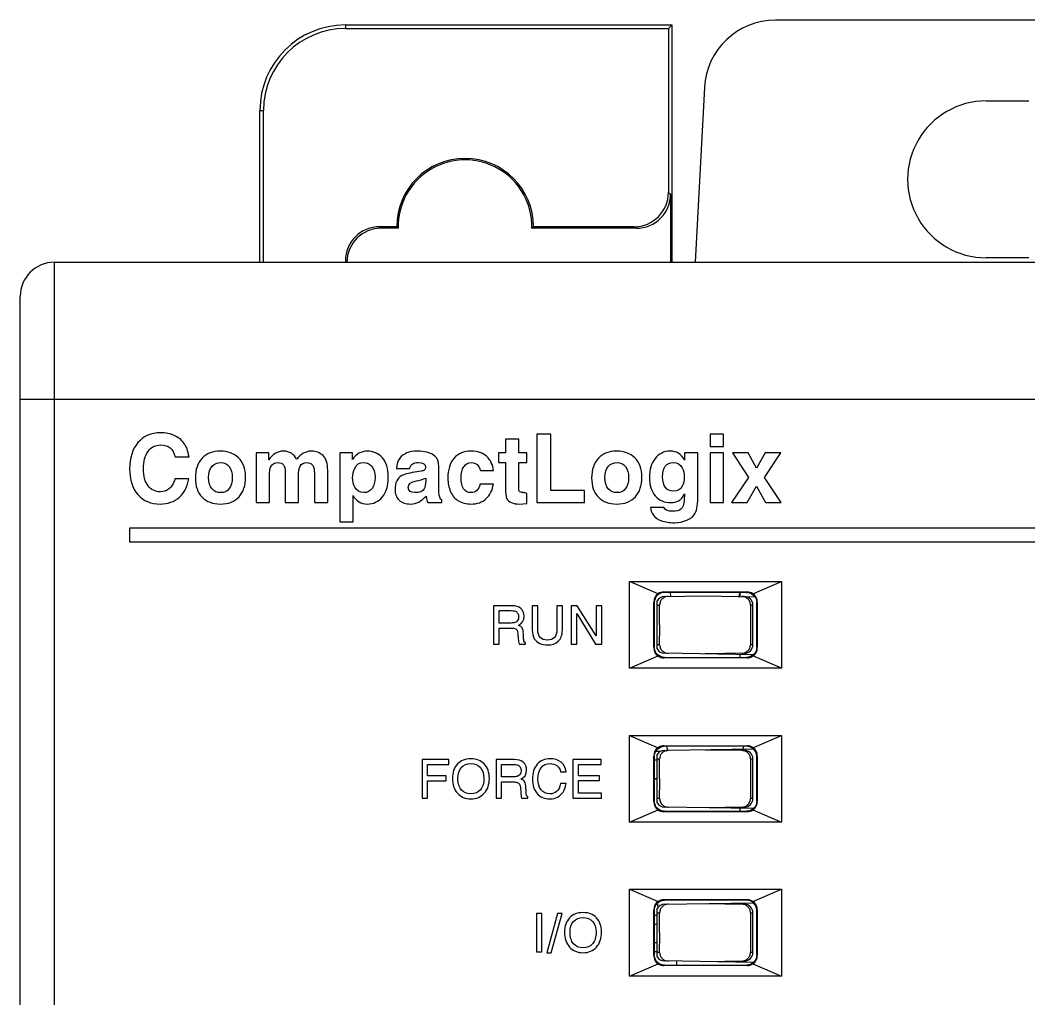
# Model space of a CAD drawing. Header units: inches. Extents: x -38 to 199, y -310 to 64.
# Drawn here: x 153.4 to 154.562, y 59.088 to 60.215 of the extents above; entities that cross this region are included whole.
import ezdxf

# ---------------------------------------------------------------- set-up
doc = ezdxf.new("R2010")
doc.units = ezdxf.units.IN
doc.header["$MEASUREMENT"] = 0
doc.layers.add('PLC', color=7, linetype='Continuous')

msp = doc.modelspace()

# ---------------------------------------------------------------- linework, layer by layer
at = {"layer": 'PLC', "linetype": 'Continuous'}
for p, q in [((154.80417, 60.21474), (154.2699, 60.21474)), ((153.77483, 60.2092), (153.77483, 60.20508)), ((153.77483, 60.2092), (154.15081, 60.2092)), ((153.77483, 60.20508), (154.14669, 60.20508)), ((154.14669, 60.20508), (154.15081, 60.2092)), ((154.14669, 60.20508), (154.14669, 60.01627)), ((154.15081, 60.2092), (154.15081, 59.93597)), ((154.18809, 60.13711), (154.17753, 59.93597)), ((154.51243, 60.12177), (154.56164, 60.12177)), ((153.6764, 59.93597), (153.6764, 60.11077)), ((153.6764, 60.11077), (153.68053, 60.11077)), ((153.68053, 59.93597), (153.68053, 60.11077)), ((154.14669, 60.01627), (154.14927, 60.01456)), ((154.14927, 60.01456), (154.14927, 59.93597)), ((153.81419, 59.97692), (153.81591, 59.9752)), ((153.83388, 59.97692), (153.81419, 59.97692)), ((153.83562, 59.9752), (153.81591, 59.9752)), ((154.1099, 59.9752), (153.98963, 59.9752)), ((154.10732, 59.97692), (153.99136, 59.97692)), ((154.10732, 59.97692), (154.1099, 59.9752)), ((153.43979, 58.84539), (153.43979, 59.93597)), ((153.43979, 59.93597), (155.41055, 59.93597)), ((153.77483, 59.93755), (153.77483, 59.93597)), ((153.77483, 59.93755), (153.77641, 59.93597)), ((154.56164, 59.94113), (154.51243, 59.94113)), ((153.40042, 55.32967), (153.40042, 59.8966)), ((153.40042, 59.77849), (155.30625, 59.77849)), ((153.99537, 59.73804), (153.99537, 59.6593)), ((154.01141, 59.73804), (153.99537, 59.73804)), ((154.01141, 59.67341), (154.01141, 59.73804)), ((154.19471, 59.73804), (154.19471, 59.72404)), ((154.20999, 59.73804), (154.19471, 59.73804)), ((154.20999, 59.72404), (154.20999, 59.73804)), ((153.95907, 59.73221), (153.95907, 59.71677)), ((153.97436, 59.73221), (153.95907, 59.73221)), ((153.97436, 59.71677), (153.97436, 59.73221)), ((154.19471, 59.72404), (154.20999, 59.72404)), ((153.57879, 59.71201), (153.59483, 59.71201)), ((153.67207, 59.71677), (153.67207, 59.6593)), ((153.68666, 59.71677), (153.67207, 59.71677)), ((153.68666, 59.70853), (153.68666, 59.71677)), ((153.76834, 59.71677), (153.76834, 59.63696)), ((153.78294, 59.71677), (153.76834, 59.71677)), ((153.78294, 59.70891), (153.78294, 59.71677)), ((153.95111, 59.71677), (153.95111, 59.70533)), ((153.95907, 59.71677), (153.95111, 59.71677)), ((153.98388, 59.71677), (153.97436, 59.71677)), ((153.98388, 59.70533), (153.98388, 59.71677)), ((154.16536, 59.71677), (154.16536, 59.70832)), ((154.18065, 59.71677), (154.16536, 59.71677)), ((154.18065, 59.66817), (154.18065, 59.71677)), ((154.19471, 59.71677), (154.19471, 59.6593)), ((154.20999, 59.71677), (154.19471, 59.71677)), ((154.20999, 59.6593), (154.20999, 59.71677)), ((154.22047, 59.71677), (154.23886, 59.68838)), ((154.23865, 59.71677), (154.22047, 59.71677)), ((154.24811, 59.69902), (154.23865, 59.71677)), ((154.25805, 59.71677), (154.24811, 59.69902)), ((154.2573, 59.68838), (154.27596, 59.71677)), ((154.27596, 59.71677), (154.25805, 59.71677)), ((153.83377, 59.69838), (153.84906, 59.69838)), ((153.95111, 59.70533), (153.95907, 59.70533)), ((153.95907, 59.70533), (153.95907, 59.67598)), ((153.97436, 59.67609), (153.97436, 59.70533)), ((153.97436, 59.70533), (153.98388, 59.70533)), ((153.68736, 59.6593), (153.68736, 59.68924)), ((153.70559, 59.69351), (153.70559, 59.6593)), ((153.72088, 59.6593), (153.72088, 59.68913)), ((153.73905, 59.69533), (153.73916, 59.6933)), ((153.73916, 59.6933), (153.73916, 59.6593)), ((153.75445, 59.6593), (153.75445, 59.69629)), ((153.86189, 59.69544), (153.85441, 59.69421)), ((153.86729, 59.68752), (153.86729, 59.68517)), ((153.88258, 59.67892), (153.88258, 59.69704)), ((153.93021, 59.69613), (153.9455, 59.69613)), ((154.23886, 59.68838), (154.21935, 59.6593)), ((154.27644, 59.6593), (154.2573, 59.68838)), ((153.59467, 59.68667), (153.57863, 59.68667)), ((153.88253, 59.67095), (153.88258, 59.67892)), ((153.94518, 59.68063), (153.92989, 59.68063)), ((154.23726, 59.6593), (154.24811, 59.67817)), ((154.24811, 59.67817), (154.25832, 59.6593)), ((153.78363, 59.63696), (153.78363, 59.66732)), ((153.98388, 59.65812), (153.98388, 59.66962)), ((154.05, 59.67341), (154.01141, 59.67341)), ((154.05, 59.6593), (154.05, 59.67341)), ((154.16536, 59.66924), (154.16483, 59.66213)), ((153.67207, 59.6593), (153.68736, 59.6593)), ((153.70559, 59.6593), (153.72088, 59.6593)), ((153.73916, 59.6593), (153.75445, 59.6593)), ((153.8698, 59.6593), (153.88579, 59.6593)), ((153.88579, 59.6593), (153.88579, 59.66203)), ((153.97516, 59.65764), (153.98388, 59.65812)), ((153.99537, 59.6593), (154.05, 59.6593)), ((154.14152, 59.65374), (154.12623, 59.65374)), ((154.19471, 59.6593), (154.20999, 59.6593)), ((154.21935, 59.6593), (154.23726, 59.6593)), ((154.25832, 59.6593), (154.27644, 59.6593)), ((153.5264, 59.62977), (153.5264, 59.61402)), ((155.17995, 59.62977), (153.5264, 59.62977)), ((153.76834, 59.63696), (153.78363, 59.63696)), ((153.5264, 59.61402), (155.17995, 59.61402)), ((154.10203, 59.46849), (154.10203, 59.56849)), ((154.13485, 59.55429), (154.10203, 59.56849)), ((154.10203, 59.56849), (154.27684, 59.56849)), ((154.24402, 59.55429), (154.27684, 59.56849)), ((154.27684, 59.56849), (154.27684, 59.46849)), ((154.1416, 59.55648), (154.14219, 59.55589)), ((154.1416, 59.55648), (154.23727, 59.55648)), ((154.14206, 59.55116), (154.18885, 59.55197)), ((154.23679, 59.55589), (154.14208, 59.55589)), ((154.1497, 59.55129), (154.14886, 59.55589)), ((154.18885, 59.55197), (154.24601, 59.55098)), ((154.228, 59.55129), (154.22884, 59.55589)), ((154.22941, 59.55127), (154.22941, 59.55589)), ((154.23727, 59.55648), (154.23668, 59.55589)), ((153.94551, 59.54062), (153.94551, 59.49633)), ((153.96671, 59.54062), (153.94551, 59.54062)), ((153.99004, 59.54062), (153.99004, 59.51238)), ((153.99632, 59.54062), (153.99004, 59.54062)), ((153.99632, 59.51295), (153.99632, 59.54062)), ((154.01833, 59.54062), (154.01833, 59.51295)), ((154.02462, 59.54062), (154.01833, 59.54062)), ((154.02462, 59.51238), (154.02462, 59.54062)), ((154.03481, 59.54062), (154.03481, 59.49633)), ((154.04176, 59.54062), (154.03481, 59.54062)), ((154.06362, 59.50574), (154.04176, 59.54062)), ((154.06362, 59.54062), (154.06362, 59.50574)), ((154.0699, 59.54062), (154.06362, 59.54062)), ((154.0699, 59.49633), (154.0699, 59.54062)), ((154.1298, 59.49231), (154.1298, 59.54467)), ((154.1298, 59.54467), (154.13038, 59.54408)), ((154.13038, 59.5442), (154.13038, 59.49278)), ((154.13373, 59.49074), (154.13373, 59.54628)), ((154.13373, 59.54134), (154.13661, 59.54139)), ((154.244, 59.54134), (154.24108, 59.54139)), ((154.244, 59.49568), (154.244, 59.54134)), ((154.24907, 59.54467), (154.24849, 59.54408)), ((154.24849, 59.49278), (154.24849, 59.5442)), ((154.24907, 59.54467), (154.24907, 59.49231)), ((153.95179, 59.52056), (153.95179, 59.53496)), ((153.95179, 59.53496), (153.96304, 59.53496)), ((154.0411, 59.49633), (154.0411, 59.5316)), ((154.0411, 59.5316), (154.06296, 59.49633)), ((153.96388, 59.52056), (153.95179, 59.52056)), ((153.95179, 59.49633), (153.95179, 59.51491)), ((153.95179, 59.51491), (153.96547, 59.51491)), ((153.97347, 59.50805), (153.97383, 59.50258)), ((153.97991, 59.50405), (153.97976, 59.50832)), ((153.94551, 59.49633), (153.95179, 59.49633)), ((153.97482, 59.49633), (153.9821, 59.49633)), ((153.9821, 59.49633), (153.9821, 59.49771)), ((154.03481, 59.49633), (154.0411, 59.49633)), ((154.06296, 59.49633), (154.0699, 59.49633)), ((154.1298, 59.49231), (154.13038, 59.4929)), ((154.13661, 59.49563), (154.13373, 59.49568)), ((154.244, 59.49568), (154.24108, 59.49563)), ((154.24907, 59.49231), (154.24849, 59.4929)), ((154.10203, 59.46849), (154.13485, 59.48269)), ((154.1416, 59.4805), (154.14219, 59.48109)), ((154.23727, 59.4805), (154.1416, 59.4805)), ((154.24434, 59.48408), (154.14206, 59.48586)), ((154.14208, 59.48109), (154.23679, 59.48109)), ((154.23432, 59.48584), (154.18885, 59.48505)), ((154.22941, 59.48109), (154.22941, 59.48434)), ((154.23727, 59.4805), (154.23668, 59.48109)), ((154.27684, 59.46849), (154.24402, 59.48269)), ((154.27684, 59.46849), (154.10203, 59.46849)), ((154.10203, 59.29132), (154.10203, 59.39133)), ((154.10203, 59.39133), (154.13485, 59.37712)), ((154.10203, 59.39133), (154.27684, 59.39133)), ((154.24402, 59.37712), (154.27684, 59.39133)), ((154.27684, 59.39133), (154.27684, 59.29132)), ((154.1416, 59.37931), (154.14219, 59.37873)), ((154.1416, 59.37931), (154.23727, 59.37931)), ((154.14206, 59.37399), (154.14571, 59.37406)), ((154.23679, 59.37873), (154.14208, 59.37873)), ((154.14445, 59.37873), (154.14571, 59.37406)), ((154.14631, 59.37407), (154.24428, 59.37578)), ((154.18885, 59.37481), (154.23138, 59.37407)), ((154.23199, 59.37406), (154.23432, 59.37402)), ((154.23325, 59.37873), (154.2324, 59.37557)), ((154.23727, 59.37931), (154.23668, 59.37873)), ((153.86312, 59.36345), (153.86312, 59.31916)), ((153.89403, 59.36345), (153.86312, 59.36345)), ((153.89403, 59.3578), (153.89403, 59.36345)), ((153.94837, 59.36345), (153.94837, 59.31916)), ((153.96957, 59.36345), (153.94837, 59.36345)), ((154.03686, 59.36345), (154.03686, 59.31916)), ((154.06924, 59.36345), (154.03686, 59.36345)), ((154.06924, 59.3578), (154.06924, 59.36345)), ((154.1298, 59.31515), (154.1298, 59.3675)), ((154.1298, 59.3675), (154.13038, 59.36692)), ((154.13038, 59.36703), (154.13038, 59.31562)), ((154.13038, 59.36294), (154.13373, 59.36294)), ((154.13758, 59.37278), (154.13217, 59.37278)), ((154.13373, 59.31358), (154.13373, 59.36911)), ((154.13373, 59.36417), (154.13661, 59.36423)), ((154.24108, 59.36423), (154.244, 59.36417)), ((154.244, 59.31852), (154.244, 59.36417)), ((154.24907, 59.3675), (154.24849, 59.36692)), ((154.24849, 59.31562), (154.24849, 59.36703)), ((154.24907, 59.3675), (154.24907, 59.31515)), ((153.86941, 59.34469), (153.86941, 59.3578)), ((153.86941, 59.3578), (153.89403, 59.3578)), ((153.95465, 59.3434), (153.95465, 59.3578)), ((153.95465, 59.3578), (153.9659, 59.3578)), ((154.04314, 59.34484), (154.04314, 59.3578)), ((154.04314, 59.3578), (154.06924, 59.3578)), ((153.89103, 59.34469), (153.86941, 59.34469)), ((153.86941, 59.31916), (153.86941, 59.33904)), ((153.86941, 59.33904), (153.89103, 59.33904)), ((153.89103, 59.33904), (153.89103, 59.34469)), ((153.96674, 59.3434), (153.95465, 59.3434)), ((154.02258, 59.3495), (154.02886, 59.3495)), ((154.06729, 59.34484), (154.04314, 59.34484)), ((154.04314, 59.32481), (154.04314, 59.33919)), ((154.04314, 59.33919), (154.06729, 59.33919)), ((154.06729, 59.33919), (154.06729, 59.34484)), ((154.13373, 59.34129), (154.13038, 59.34129)), ((154.13373, 59.34088), (154.13038, 59.34085)), ((153.95465, 59.31916), (153.95465, 59.33774)), ((153.95465, 59.33774), (153.96833, 59.33774)), ((153.97633, 59.33089), (153.97669, 59.32542)), ((153.98277, 59.32689), (153.98262, 59.33116)), ((154.02886, 59.33573), (154.02258, 59.33573)), ((153.86312, 59.31916), (153.86941, 59.31916)), ((153.94837, 59.31916), (153.95465, 59.31916)), ((153.97768, 59.31916), (153.98496, 59.31916)), ((153.98496, 59.31916), (153.98496, 59.32054)), ((154.03686, 59.31916), (154.06957, 59.31916)), ((154.06957, 59.32481), (154.04314, 59.32481)), ((154.06957, 59.31916), (154.06957, 59.32481)), ((154.1298, 59.31515), (154.13038, 59.31573)), ((154.13661, 59.31846), (154.13373, 59.31851)), ((154.244, 59.31852), (154.24108, 59.31846)), ((154.24907, 59.31515), (154.24849, 59.31573)), ((154.10203, 59.29132), (154.13485, 59.30553)), ((154.1416, 59.30334), (154.14219, 59.30392)), ((154.24434, 59.30691), (154.14206, 59.3087)), ((154.14208, 59.30392), (154.23679, 59.30392)), ((154.23432, 59.30867), (154.18885, 59.30788)), ((154.22941, 59.30392), (154.22941, 59.30717)), ((154.23727, 59.30334), (154.23668, 59.30392)), ((154.24402, 59.30553), (154.27684, 59.29132)), ((154.23727, 59.30334), (154.1416, 59.30334)), ((154.27684, 59.29132), (154.10203, 59.29132)), ((154.10203, 59.11416), (154.10203, 59.21416)), ((154.10203, 59.21416), (154.13485, 59.19996)), ((154.10203, 59.21416), (154.27684, 59.21416)), ((154.24402, 59.19996), (154.27684, 59.21416)), ((154.27684, 59.21416), (154.27684, 59.11416)), ((154.1416, 59.20215), (154.14219, 59.20156)), ((154.1416, 59.20215), (154.23727, 59.20215)), ((154.23679, 59.20156), (154.14208, 59.20156)), ((154.23727, 59.20215), (154.23668, 59.20156)), ((154.1298, 59.13798), (154.1298, 59.19034)), ((154.1298, 59.19034), (154.13038, 59.18975)), ((154.13038, 59.18987), (154.13038, 59.13845)), ((154.13373, 59.13641), (154.13373, 59.19194)), ((154.14206, 59.19683), (154.24428, 59.19861)), ((154.18885, 59.19764), (154.23432, 59.19685)), ((154.24907, 59.19034), (154.24849, 59.18975)), ((154.24849, 59.13845), (154.24849, 59.18987)), ((154.24907, 59.19034), (154.24907, 59.13798)), ((153.99487, 59.18629), (153.99487, 59.142)), ((154.00115, 59.18629), (153.99487, 59.18629)), ((154.00115, 59.142), (154.00115, 59.18629)), ((154.01916, 59.18629), (154.00656, 59.14106)), ((154.01192, 59.14106), (154.02454, 59.18629)), ((154.02454, 59.18629), (154.01916, 59.18629)), ((154.13373, 59.18381), (154.13038, 59.18381)), ((154.13373, 59.18701), (154.13661, 59.18706)), ((154.24108, 59.18706), (154.244, 59.18701)), ((154.244, 59.14135), (154.244, 59.18701)), ((154.13038, 59.17396), (154.13373, 59.17396)), ((153.99487, 59.142), (154.00115, 59.142)), ((154.00656, 59.14106), (154.01192, 59.14106)), ((154.13373, 59.15231), (154.13038, 59.15231)), ((154.13038, 59.14247), (154.13373, 59.14247)), ((154.13661, 59.1413), (154.13373, 59.14135)), ((154.244, 59.14135), (154.24108, 59.1413)), ((154.1298, 59.13798), (154.13038, 59.13857)), ((154.24434, 59.12975), (154.14206, 59.13153)), ((154.15599, 59.13129), (154.15599, 59.12676)), ((154.23432, 59.13151), (154.18885, 59.13071)), ((154.24907, 59.13798), (154.24849, 59.13857)), ((154.10203, 59.11416), (154.13485, 59.12836)), ((154.1416, 59.12617), (154.14219, 59.12676)), ((154.23727, 59.12617), (154.1416, 59.12617)), ((154.14208, 59.12676), (154.23679, 59.12676)), ((154.23727, 59.12617), (154.23668, 59.12676)), ((154.24402, 59.12836), (154.27684, 59.11416)), ((154.27684, 59.11416), (154.10203, 59.11416))]:
    msp.add_line(p, q, dxfattribs=at)
for centre, radius, start, end in [((153.77483, 60.11077), 0.09843, 90, 180), ((153.77483, 60.11077), 0.0943, 90, 180), ((153.91262, 59.97692), 0.07874, 0, 180), ((153.91262, 59.97692), 0.07702, 358.72188, 181.27812), ((153.98878, 60.13181), 0.21905, 224.99824, 225.63729), ((153.83646, 60.13181), 0.21905, 314.36271, 315.00176), ((153.43979, 59.8966), 0.03937, 90, 180), ((145.89645, 59.51853), 8.24019, 359.999836, 0.158929), ((162.48124, 59.51853), 8.24019, 179.841071, 180.000164), ((145.89646, 59.51849), 8.24019, 359.841071, 0.000164), ((162.48124, 59.51849), 8.24019, 179.999836, 180.158929), ((145.89645, 59.34137), 8.24019, 359.999836, 0.158929), ((162.48124, 59.34137), 8.24019, 179.841071, 180.000164), ((145.89646, 59.34132), 8.24019, 359.841071, 0.000164), ((162.48124, 59.34132), 8.24019, 179.999836, 180.158929), ((154.1872, 59.20987), 0.05469, 192.42713, 197.21792), ((145.89645, 59.1642), 8.24019, 359.999836, 0.158929), ((162.48124, 59.1642), 8.24019, 179.841071, 180.000164), ((145.89646, 59.16416), 8.24019, 359.841071, 0.000164), ((162.48124, 59.16416), 8.24019, 179.999836, 180.158929)]:
    msp.add_arc(centre, radius, start, end, dxfattribs=at)
for centre, major_axis, ratio, start_param, end_param in [((154.2699, 60.13281), (0, 0.08192), 1, 0, 1.5183604), ((154.51243, 60.03145), (0, 0.09032), 1, 0, 3.1415927), ((154.10731, 60.01629), (-0.03278, 0.02185), 0.9995052, 2.1589688, 3.7293083), ((154.10988, 60.01457), (0.03278, -0.02185), 0.9995052, -0.9826239, 0.5877156), ((153.8142, 59.93754), (0.02785, -0.02785), 0.9996955, 2.3563468, 3.9268385), ((153.81592, 59.93582), (0.02785, -0.02785), 0.9996955, 2.3563468, 3.9268385), ((154.1417, 59.54457), (0.01096, -0.00469), 0.9893025, 2.5846446, 3.5423275), ((154.14223, 59.54132), (0.0069, 0.00702), 0.9999894, 0.7941195, 1.8194671), ((154.14181, 59.54446), (-0.00471, 0.0111), 0.9756194, -0.3926229, 0.2201859), ((154.23415, 59.54134), (0.00985, -0.00013), 0.9987814, 0.013077, 1.5664307), ((154.23706, 59.54446), (0.00471, 0.0111), 0.9756194, -0.2201859, 0.3926229), ((154.23717, 59.54457), (0.01096, 0.00469), 0.9893025, -0.4007348, 0.556948), ((154.1417, 59.49241), (0.01096, 0.00469), 0.9893025, 2.7408578, 3.6985407), ((154.14223, 59.4957), (0.0069, -0.00702), 0.9999894, -1.8194671, -0.7941195), ((154.23415, 59.49568), (0.00985, 0.00013), 0.9987814, -1.5664307, -0.013077), ((154.23717, 59.49241), (0.01096, -0.00469), 0.9893025, -0.556948, 0.4007348), ((154.14181, 59.49252), (0.00471, 0.0111), 0.9756194, -3.3617786, -2.7489697), ((154.23706, 59.49252), (-0.00471, 0.0111), 0.9756194, -3.5342156, -2.9214067), ((154.1417, 59.36741), (0.01096, -0.00469), 0.9893025, 2.5846446, 3.5423275), ((154.14223, 59.36415), (0.0069, 0.00702), 0.9999894, 0.7941195, 1.8194672), ((154.14181, 59.36729), (-0.00471, 0.0111), 0.9756194, -0.3926229, 0.2201859), ((154.23415, 59.36417), (0.00985, -0.00013), 0.9987814, 0.013077, 1.5664307), ((154.23706, 59.36729), (0.00471, 0.0111), 0.9756194, -0.2201859, 0.3926229), ((154.23717, 59.36741), (0.01096, 0.00469), 0.9893025, -0.4007348, 0.556948), ((154.1417, 59.31524), (0.01096, 0.00469), 0.9893025, 2.7408578, 3.6985407), ((154.23415, 59.31851), (0.00985, 0.00013), 0.9987814, -1.5664307, -0.013077), ((154.23717, 59.31524), (0.01096, -0.00469), 0.9893025, -0.556948, 0.4007348), ((154.14223, 59.31854), (0.0069, -0.00702), 0.9999894, -1.8194672, -0.7941195), ((154.14181, 59.31536), (0.00471, 0.0111), 0.9756194, -3.3617786, -2.7489697), ((154.23706, 59.31536), (-0.00471, 0.0111), 0.9756194, -3.5342156, -2.9214067), ((154.1417, 59.19024), (0.01096, -0.00469), 0.9893025, 2.5846446, 3.5423275), ((154.14181, 59.19013), (-0.00471, 0.0111), 0.9756194, -0.3926229, 0.2201859), ((154.23706, 59.19013), (0.00471, 0.0111), 0.9756194, -0.2201859, 0.3926229), ((154.23717, 59.19024), (0.01096, 0.00469), 0.9893025, -0.4007348, 0.556948), ((154.14223, 59.18699), (0.0069, 0.00702), 0.9999894, 0.7941195, 1.8194672), ((154.23415, 59.18701), (0.00985, -0.00013), 0.9987814, 0.013077, 1.5664307), ((154.23415, 59.14135), (0.00985, 0.00013), 0.9987814, -1.5664307, -0.013077), ((154.1417, 59.13808), (0.01096, 0.00469), 0.9893025, 2.7408578, 3.6985407), ((154.14223, 59.14137), (0.0069, -0.00702), 0.9999894, -1.8194671, -0.7941195), ((154.23717, 59.13808), (0.01096, -0.00469), 0.9893025, -0.556948, 0.4007348), ((154.14181, 59.13819), (0.00471, 0.0111), 0.9756194, -3.3617786, -2.7489697), ((154.23706, 59.13819), (-0.00471, 0.0111), 0.9756194, -3.5342156, -2.9214067)]:
    msp.add_ellipse(centre, major_axis=major_axis, ratio=ratio, start_param=start_param, end_param=end_param, dxfattribs=at)
for points in [[(153.562, 59.73975), (153.5511, 59.73975), (153.54244, 59.7359), (153.53603, 59.72831)], [(153.57767, 59.73665), (153.57312, 59.73868), (153.56789, 59.73975), (153.562, 59.73975)], [(153.58883, 59.72787), (153.58595, 59.73168), (153.58221, 59.73462), (153.57767, 59.73665)], [(153.53603, 59.72831), (153.52961, 59.72072), (153.5264, 59.71067), (153.5264, 59.69816)], [(153.54763, 59.71826), (153.5511, 59.72318), (153.55602, 59.72564), (153.56233, 59.72564)], [(153.56233, 59.72564), (153.57115, 59.72564), (153.57665, 59.7211), (153.57879, 59.71201)], [(153.59483, 59.71201), (153.59376, 59.71874), (153.59173, 59.72404), (153.58883, 59.72787)], [(153.54244, 59.69811), (153.54244, 59.70661), (153.54415, 59.71334), (153.54763, 59.71826)], [(153.60989, 59.71031), (153.60466, 59.70484), (153.6021, 59.69731), (153.6021, 59.68769)], [(153.63096, 59.71848), (153.62209, 59.71848), (153.61509, 59.71575), (153.60989, 59.71031)], [(153.65176, 59.71078), (153.6463, 59.71591), (153.63941, 59.71848), (153.63096, 59.71848)], [(153.65994, 59.68849), (153.65994, 59.69822), (153.65721, 59.70565), (153.65176, 59.71078)], [(153.70356, 59.71848), (153.6965, 59.71848), (153.69089, 59.71516), (153.68666, 59.70853)], [(153.71884, 59.70912), (153.71564, 59.71532), (153.71056, 59.71848), (153.70356, 59.71848)], [(153.73568, 59.71848), (153.72884, 59.71848), (153.72323, 59.71532), (153.71884, 59.70912)], [(153.74915, 59.71334), (153.74563, 59.71677), (153.74113, 59.71848), (153.73568, 59.71848)], [(153.75445, 59.69629), (153.75445, 59.70426), (153.75268, 59.70992), (153.74915, 59.71334)], [(153.80015, 59.71848), (153.79283, 59.71848), (153.78711, 59.71527), (153.78294, 59.70891)], [(153.81731, 59.71105), (153.81271, 59.71596), (153.80699, 59.71848), (153.80015, 59.71848)], [(153.8242, 59.68838), (153.8242, 59.69854), (153.82191, 59.70613), (153.81731, 59.71105)], [(153.83741, 59.7103), (153.83532, 59.70762), (153.83409, 59.70362), (153.83377, 59.69838)], [(153.84542, 59.7164), (153.84217, 59.715), (153.83949, 59.71297), (153.83741, 59.7103)], [(153.85788, 59.71848), (153.8528, 59.71848), (153.84863, 59.71778), (153.84542, 59.7164)], [(153.87636, 59.71401), (153.87226, 59.71698), (153.86611, 59.71848), (153.85788, 59.71848)], [(153.88087, 59.70891), (153.87975, 59.71094), (153.87825, 59.71265), (153.87636, 59.71401)], [(153.89991, 59.71039), (153.89514, 59.705), (153.89279, 59.6972), (153.89279, 59.68699)], [(153.91957, 59.71848), (153.91123, 59.71848), (153.90466, 59.71575), (153.89991, 59.71039)], [(153.93753, 59.71233), (153.93315, 59.71639), (153.92716, 59.71848), (153.91957, 59.71848)], [(153.9455, 59.69613), (153.94453, 59.70287), (153.94191, 59.70827), (153.93753, 59.71233)], [(154.06613, 59.71031), (154.06091, 59.70484), (154.05834, 59.69731), (154.05834, 59.68769)], [(154.08721, 59.71848), (154.07833, 59.71848), (154.07133, 59.71575), (154.06613, 59.71031)], [(154.108, 59.71078), (154.10255, 59.71591), (154.09565, 59.71848), (154.08721, 59.71848)], [(154.11618, 59.68849), (154.11618, 59.69822), (154.11345, 59.70565), (154.108, 59.71078)], [(154.13131, 59.71008), (154.12692, 59.70452), (154.12479, 59.69725), (154.12479, 59.68833)], [(154.14879, 59.71848), (154.14152, 59.71848), (154.13569, 59.71564), (154.13131, 59.71008)], [(154.15797, 59.71632), (154.1552, 59.71773), (154.15216, 59.71848), (154.14879, 59.71848)], [(154.16536, 59.70832), (154.16322, 59.71222), (154.16076, 59.71489), (154.15797, 59.71632)], [(153.61739, 59.68811), (153.61739, 59.69389), (153.61872, 59.69822), (153.62145, 59.7011)], [(153.62145, 59.7011), (153.62412, 59.70394), (153.62743, 59.70538), (153.63134, 59.70538)], [(153.63134, 59.70538), (153.63545, 59.70538), (153.63871, 59.70383), (153.64107, 59.70073)], [(153.64107, 59.70073), (153.64342, 59.69763), (153.64465, 59.69341), (153.64465, 59.68806)], [(153.68736, 59.68924), (153.68736, 59.6949), (153.68789, 59.69875), (153.68906, 59.70084)], [(153.68906, 59.70084), (153.69073, 59.70383), (153.69345, 59.70538), (153.69719, 59.70538)], [(153.69719, 59.70538), (153.69997, 59.70538), (153.70206, 59.70452), (153.70345, 59.70287)], [(153.70345, 59.70287), (153.70484, 59.70121), (153.70559, 59.69811), (153.70559, 59.69351)], [(153.72088, 59.68913), (153.72088, 59.69501), (153.72146, 59.69902), (153.72269, 59.70116)], [(153.72269, 59.70116), (153.7243, 59.70394), (153.72692, 59.70538), (153.7306, 59.70538)], [(153.7306, 59.70538), (153.73285, 59.70538), (153.73477, 59.70468), (153.73635, 59.70332)], [(153.73635, 59.70332), (153.73793, 59.70196), (153.73884, 59.69929), (153.73905, 59.69533)], [(153.7831, 59.6879), (153.7831, 59.69185), (153.7839, 59.69554), (153.78554, 59.69897)], [(153.78554, 59.69897), (153.78759, 59.70324), (153.79096, 59.70538), (153.79577, 59.70538)], [(153.79577, 59.70538), (153.79983, 59.70538), (153.80304, 59.70394), (153.80539, 59.70105)], [(153.80539, 59.70105), (153.80774, 59.69816), (153.80892, 59.69389), (153.80892, 59.68827)], [(153.84906, 59.69838), (153.84954, 59.70116), (153.85067, 59.70297), (153.85238, 59.70394)], [(153.85238, 59.70394), (153.85409, 59.7049), (153.85617, 59.70538), (153.85868, 59.70538)], [(153.85868, 59.70538), (153.8643, 59.70538), (153.86713, 59.70351), (153.86713, 59.69987)], [(153.86713, 59.69987), (153.86713, 59.69843), (153.8667, 59.69741), (153.86585, 59.69676)], [(153.88258, 59.69704), (153.88258, 59.70292), (153.88199, 59.70688), (153.88087, 59.70891)], [(153.90808, 59.68779), (153.90808, 59.69319), (153.90909, 59.69747), (153.91123, 59.70062)], [(153.91123, 59.70062), (153.91337, 59.70378), (153.91631, 59.70538), (153.92005, 59.70538)], [(153.92005, 59.70538), (153.92534, 59.70538), (153.92871, 59.70228), (153.93021, 59.69613)], [(154.07363, 59.68811), (154.07363, 59.69389), (154.07497, 59.69822), (154.07769, 59.7011)], [(154.07769, 59.7011), (154.08036, 59.70394), (154.08368, 59.70538), (154.08758, 59.70538)], [(154.08758, 59.70538), (154.0917, 59.70538), (154.09496, 59.70383), (154.09731, 59.70073)], [(154.09731, 59.70073), (154.09966, 59.69763), (154.10089, 59.69341), (154.10089, 59.68806)], [(154.14007, 59.68881), (154.14007, 59.69982), (154.14419, 59.70538), (154.15242, 59.70538)], [(154.15242, 59.70538), (154.15713, 59.70538), (154.16044, 59.7034), (154.16244, 59.69943)], [(154.16244, 59.69943), (154.16408, 59.69618), (154.16493, 59.69266), (154.16493, 59.68891)], [(153.5264, 59.69816), (153.5264, 59.68571), (153.52956, 59.67582), (153.53596, 59.66853)], [(153.54767, 59.67859), (153.54415, 59.68314), (153.54244, 59.68966), (153.54244, 59.69811)], [(153.6021, 59.68769), (153.6021, 59.67812), (153.60466, 59.67074), (153.60983, 59.66549)], [(153.62129, 59.67502), (153.61867, 59.6779), (153.61739, 59.68223), (153.61739, 59.68811)], [(153.64465, 59.68806), (153.64465, 59.68266), (153.64347, 59.67844), (153.64112, 59.67534)], [(153.6524, 59.66593), (153.65742, 59.67149), (153.65994, 59.67897), (153.65994, 59.68849)], [(153.78566, 59.67694), (153.78395, 59.68025), (153.7831, 59.68389), (153.7831, 59.6879)], [(153.80892, 59.68827), (153.80892, 59.68303), (153.80779, 59.67881), (153.80567, 59.6756)], [(153.81735, 59.66567), (153.82191, 59.67101), (153.8242, 59.67854), (153.8242, 59.68838)], [(153.83991, 59.69037), (153.8373, 59.68897), (153.83532, 59.68688), (153.83397, 59.68417)], [(153.85441, 59.69421), (153.84735, 59.69303), (153.84249, 59.69175), (153.83991, 59.69037)], [(153.8566, 59.6843), (153.8605, 59.68496), (153.86408, 59.68603), (153.86729, 59.68752)], [(153.86585, 59.69676), (153.8651, 59.69618), (153.86376, 59.69574), (153.86189, 59.69544)], [(153.89279, 59.68699), (153.89279, 59.68164), (153.8938, 59.67657), (153.89587, 59.67185)], [(153.91957, 59.67074), (153.91187, 59.67074), (153.90808, 59.67641), (153.90808, 59.68779)], [(154.05834, 59.68769), (154.05834, 59.67812), (154.06091, 59.67074), (154.06608, 59.66549)], [(154.07753, 59.67502), (154.07491, 59.6779), (154.07363, 59.68223), (154.07363, 59.68811)], [(154.10089, 59.68806), (154.10089, 59.68266), (154.09972, 59.67844), (154.09736, 59.67534)], [(154.10864, 59.66593), (154.11367, 59.67149), (154.11618, 59.67897), (154.11618, 59.68849)], [(154.12479, 59.68833), (154.12479, 59.67919), (154.12703, 59.67208), (154.13163, 59.66694)], [(154.15274, 59.6724), (154.1443, 59.6724), (154.14007, 59.67785), (154.14007, 59.68881)], [(154.16493, 59.68891), (154.16493, 59.68485), (154.16418, 59.68127), (154.1627, 59.67816)], [(153.56179, 59.67176), (153.55591, 59.67176), (153.55121, 59.674), (153.54767, 59.67859)], [(153.57863, 59.68667), (153.57681, 59.681), (153.57446, 59.6771), (153.57168, 59.67496)], [(153.5837, 59.66551), (153.58953, 59.67074), (153.59317, 59.6778), (153.59467, 59.68667)], [(153.64112, 59.67534), (153.63877, 59.67224), (153.63545, 59.67074), (153.63118, 59.67074)], [(153.79598, 59.67074), (153.79122, 59.67074), (153.7878, 59.67277), (153.78566, 59.67694)], [(153.80567, 59.6756), (153.80352, 59.67234), (153.80026, 59.67074), (153.79598, 59.67074)], [(153.83397, 59.68417), (153.8326, 59.68143), (153.83196, 59.67828), (153.83196, 59.6747)], [(153.84724, 59.67673), (153.84724, 59.68068), (153.85034, 59.68325), (153.8566, 59.6843)], [(153.85516, 59.67074), (153.84986, 59.67074), (153.84724, 59.67272), (153.84724, 59.67673)], [(153.86729, 59.68517), (153.86729, 59.6802), (153.8667, 59.67683), (153.86558, 59.67507)], [(153.92989, 59.68063), (153.92818, 59.674), (153.92475, 59.67074), (153.91957, 59.67074)], [(153.93696, 59.66383), (153.94143, 59.66796), (153.94421, 59.67357), (153.94518, 59.68063)], [(153.95907, 59.67598), (153.95907, 59.6701), (153.9595, 59.66614), (153.96044, 59.66399)], [(153.97516, 59.67213), (153.97463, 59.67277), (153.97436, 59.67405), (153.97436, 59.67609)], [(154.09736, 59.67534), (154.09501, 59.67224), (154.0917, 59.67074), (154.08742, 59.67074)], [(154.1627, 59.67816), (154.16087, 59.67432), (154.15755, 59.6724), (154.15274, 59.6724)], [(153.53596, 59.66853), (153.54233, 59.66128), (153.55089, 59.65764), (153.56158, 59.65764)], [(153.56158, 59.65764), (153.57045, 59.65764), (153.57783, 59.66026), (153.5837, 59.66551)], [(153.57168, 59.67496), (153.5689, 59.67282), (153.56559, 59.67176), (153.56179, 59.67176)], [(153.60983, 59.66549), (153.61498, 59.66026), (153.62204, 59.65764), (153.63091, 59.65764)], [(153.63118, 59.67074), (153.62722, 59.67074), (153.62391, 59.67213), (153.62129, 59.67502)], [(153.63091, 59.65764), (153.64021, 59.65764), (153.64737, 59.66037), (153.6524, 59.66593)], [(153.78363, 59.66732), (153.78737, 59.66085), (153.79288, 59.65764), (153.8001, 59.65764)], [(153.8001, 59.65764), (153.80705, 59.65764), (153.81277, 59.66032), (153.81735, 59.66567)], [(153.83196, 59.6747), (153.83196, 59.66919), (153.83356, 59.66497), (153.83682, 59.66203)], [(153.84997, 59.65764), (153.85649, 59.65764), (153.86237, 59.66064), (153.86766, 59.66673)], [(153.86558, 59.67507), (153.86376, 59.67218), (153.86029, 59.67074), (153.85516, 59.67074)], [(153.86766, 59.66673), (153.86809, 59.66315), (153.86884, 59.66069), (153.8698, 59.6593)], [(153.88579, 59.66203), (153.88386, 59.66352), (153.88249, 59.66646), (153.88253, 59.67095)], [(153.89587, 59.67185), (153.89792, 59.66716), (153.90102, 59.66358), (153.90508, 59.66122)], [(153.91925, 59.65764), (153.92652, 59.65764), (153.93245, 59.65967), (153.93696, 59.66383)], [(153.96044, 59.66399), (153.96137, 59.66187), (153.96319, 59.66026), (153.96591, 59.65922)], [(153.97981, 59.67073), (153.97725, 59.67101), (153.9757, 59.67149), (153.97516, 59.67213)], [(153.98388, 59.66962), (153.98206, 59.67026), (153.98072, 59.67063), (153.97981, 59.67073)], [(154.06608, 59.66549), (154.07122, 59.66026), (154.07828, 59.65764), (154.08715, 59.65764)], [(154.08742, 59.67074), (154.08346, 59.67074), (154.08015, 59.67213), (154.07753, 59.67502)], [(154.08715, 59.65764), (154.09645, 59.65764), (154.10362, 59.66037), (154.10864, 59.66593)], [(154.13163, 59.66694), (154.13623, 59.66181), (154.14211, 59.6593), (154.14927, 59.6593)], [(154.15841, 59.66139), (154.16098, 59.66277), (154.16327, 59.66539), (154.16536, 59.66924)], [(154.17755, 59.64727), (154.17958, 59.65101), (154.18065, 59.65802), (154.18065, 59.66817)], [(153.83682, 59.66203), (153.84003, 59.65914), (153.84441, 59.65764), (153.84997, 59.65764)], [(153.90508, 59.66122), (153.90915, 59.65887), (153.9139, 59.65764), (153.91925, 59.65764)], [(153.96591, 59.65922), (153.96864, 59.65818), (153.97174, 59.65764), (153.97516, 59.65764)], [(154.12623, 59.65374), (154.12618, 59.65069), (154.12724, 59.64786), (154.12938, 59.64492)], [(154.15151, 59.64925), (154.14633, 59.64925), (154.14301, 59.65075), (154.14152, 59.65374)], [(154.14927, 59.6593), (154.1528, 59.6593), (154.15584, 59.66), (154.15841, 59.66139)], [(154.16483, 59.66213), (154.16445, 59.65679), (154.16322, 59.65326), (154.16118, 59.65167)], [(154.12938, 59.64492), (154.13152, 59.64198), (154.13468, 59.63979), (154.13884, 59.63835)], [(154.16118, 59.65167), (154.1591, 59.65005), (154.1559, 59.64925), (154.15151, 59.64925)], [(154.16792, 59.63893), (154.17231, 59.64075), (154.17552, 59.64353), (154.17755, 59.64727)], [(154.13884, 59.63835), (154.14301, 59.6369), (154.14804, 59.63615), (154.15392, 59.63615)], [(154.15392, 59.63615), (154.15889, 59.63615), (154.16354, 59.63712), (154.16792, 59.63893)], [(154.14208, 59.55589), (154.1391, 59.55589), (154.13293, 59.55334), (154.13038, 59.54717), (154.13038, 59.5442)], [(154.23668, 59.55589), (154.23969, 59.55589), (154.24598, 59.55338), (154.24849, 59.5471), (154.24849, 59.54408)], [(153.97693, 59.5374), (153.97455, 59.53954), (153.97116, 59.54062), (153.96671, 59.54062)], [(153.98051, 59.5285), (153.98051, 59.53229), (153.9793, 59.53527), (153.97693, 59.5374)], [(153.96304, 59.53496), (153.96683, 59.53496), (153.96932, 59.53469), (153.97052, 59.5342)], [(153.97422, 59.52766), (153.97422, 59.52417), (153.97278, 59.52203), (153.96989, 59.52119)], [(153.97052, 59.5342), (153.97173, 59.5337), (153.97263, 59.53286), (153.97326, 59.53172)], [(153.97326, 59.53172), (153.97389, 59.53057), (153.97422, 59.52922), (153.97422, 59.52766)], [(153.97395, 59.5181), (153.97831, 59.5199), (153.98051, 59.52339), (153.98051, 59.5285)], [(153.96989, 59.52119), (153.96845, 59.52077), (153.96644, 59.52056), (153.96388, 59.52056)], [(153.96547, 59.51491), (153.96707, 59.51491), (153.96854, 59.5147), (153.96989, 59.51432)], [(153.96989, 59.51432), (153.97203, 59.51371), (153.97324, 59.5116), (153.97347, 59.50805)], [(153.97836, 59.51505), (153.97756, 59.51638), (153.97609, 59.51737), (153.97395, 59.5181)], [(153.97976, 59.50832), (153.97964, 59.51151), (153.97915, 59.51374), (153.97836, 59.51505)], [(154.00736, 59.50105), (153.99999, 59.50105), (153.99632, 59.50502), (153.99632, 59.51295)], [(154.01833, 59.51295), (154.01833, 59.50502), (154.01467, 59.50105), (154.00736, 59.50105)], [(153.97383, 59.50258), (153.97395, 59.50042), (153.97428, 59.49831), (153.97482, 59.49633)], [(153.9804, 59.4996), (153.98015, 59.50033), (153.97999, 59.5018), (153.97991, 59.50405)], [(153.99004, 59.51238), (153.99004, 59.50829), (153.99079, 59.50502), (153.99235, 59.50258)], [(153.99235, 59.50258), (153.99392, 59.50011), (153.99605, 59.49831), (153.99879, 59.49715)], [(154.01989, 59.4997), (154.02302, 59.50258), (154.02462, 59.50679), (154.02462, 59.51238)], [(153.9821, 59.49771), (153.98123, 59.49825), (153.98066, 59.49888), (153.9804, 59.4996)], [(153.99879, 59.49715), (154.00153, 59.496), (154.00438, 59.49539), (154.00733, 59.49539)], [(154.00733, 59.49539), (154.01256, 59.49539), (154.01674, 59.49681), (154.01989, 59.4997)], [(154.14219, 59.48109), (154.13918, 59.48109), (154.13289, 59.4836), (154.13038, 59.48988), (154.13038, 59.4929)], [(154.24849, 59.4929), (154.24849, 59.48988), (154.24598, 59.4836), (154.23969, 59.48109), (154.23668, 59.48109)], [(154.13038, 59.36692), (154.13038, 59.36993), (154.13289, 59.37622), (154.13918, 59.37873), (154.14219, 59.37873)], [(154.24849, 59.36703), (154.24849, 59.37001), (154.24594, 59.37618), (154.23977, 59.37873), (154.23679, 59.37873)], [(153.91929, 59.36441), (153.9128, 59.36441), (153.90762, 59.3624), (153.90378, 59.35837)], [(153.93475, 59.35837), (153.9309, 59.3624), (153.92573, 59.36441), (153.91929, 59.36441)], [(153.97979, 59.36023), (153.97741, 59.36237), (153.97402, 59.36345), (153.96957, 59.36345)], [(154.01052, 59.36441), (154.00433, 59.36441), (153.99939, 59.36228), (153.9957, 59.35804)], [(154.02323, 59.36029), (154.01993, 59.36303), (154.01569, 59.36441), (154.01052, 59.36441)], [(153.90378, 59.35837), (153.89993, 59.35434), (153.898, 59.34881), (153.898, 59.3418)], [(153.90429, 59.34198), (153.90429, 59.34706), (153.90561, 59.35112), (153.90826, 59.35418)], [(153.90826, 59.35418), (153.9109, 59.35723), (153.9146, 59.35876), (153.91929, 59.35876)], [(153.91929, 59.35876), (153.92395, 59.35876), (153.92762, 59.35723), (153.93026, 59.35418)], [(153.93026, 59.35418), (153.93291, 59.35112), (153.93427, 59.34703), (153.93427, 59.34192)], [(153.94055, 59.3418), (153.94055, 59.34884), (153.93859, 59.35434), (153.93475, 59.35837)], [(153.9659, 59.3578), (153.96969, 59.3578), (153.97218, 59.35753), (153.97338, 59.35703)], [(153.97708, 59.35049), (153.97708, 59.347), (153.97564, 59.34487), (153.97275, 59.34403)], [(153.97338, 59.35703), (153.97459, 59.35654), (153.97549, 59.35569), (153.97612, 59.35455)], [(153.97612, 59.35455), (153.97675, 59.35341), (153.97708, 59.35206), (153.97708, 59.35049)], [(153.97681, 59.34093), (153.98117, 59.34273), (153.98337, 59.34622), (153.98337, 59.35133)], [(153.98337, 59.35133), (153.98337, 59.35512), (153.98216, 59.3581), (153.97979, 59.36023)], [(153.9957, 59.35804), (153.992, 59.3538), (153.99016, 59.34806), (153.99016, 59.34078)], [(153.99645, 59.34129), (153.99645, 59.34664), (153.99768, 59.35091), (154.00018, 59.35404)], [(154.00018, 59.35404), (154.00267, 59.35717), (154.0061, 59.35876), (154.01046, 59.35876)], [(154.01046, 59.35876), (154.0135, 59.35876), (154.01608, 59.35798), (154.01824, 59.35644)], [(154.01824, 59.35644), (154.02041, 59.35488), (154.02186, 59.35257), (154.02258, 59.3495)], [(154.02886, 59.3495), (154.02844, 59.35395), (154.02655, 59.35753), (154.02323, 59.36029)], [(153.898, 59.3418), (153.898, 59.33474), (153.89993, 59.32905), (153.9038, 59.32472)], [(153.90823, 59.32857), (153.90558, 59.3317), (153.90429, 59.33618), (153.90429, 59.34198)], [(153.93427, 59.34192), (153.93427, 59.33627), (153.93294, 59.33185), (153.93035, 59.32867)], [(153.93475, 59.32472), (153.93859, 59.32905), (153.94055, 59.33477), (153.94055, 59.3418)], [(153.97275, 59.34403), (153.97131, 59.34361), (153.9693, 59.3434), (153.96674, 59.3434)], [(153.98122, 59.33789), (153.98042, 59.33922), (153.97895, 59.34021), (153.97681, 59.34093)], [(153.99016, 59.34078), (153.99016, 59.33389), (153.99194, 59.32842), (153.99554, 59.32433)], [(154.00008, 59.32857), (153.99765, 59.3317), (153.99645, 59.33594), (153.99645, 59.34129)], [(153.91926, 59.32388), (153.91454, 59.32388), (153.91087, 59.32545), (153.90823, 59.32857)], [(153.93035, 59.32867), (153.92774, 59.32548), (153.92404, 59.32388), (153.91926, 59.32388)], [(153.96833, 59.33774), (153.96993, 59.33774), (153.9714, 59.33753), (153.97275, 59.33715)], [(153.97275, 59.33715), (153.97489, 59.33654), (153.9761, 59.33444), (153.97633, 59.33089)], [(153.98262, 59.33116), (153.9825, 59.33435), (153.98201, 59.33657), (153.98122, 59.33789)], [(153.98326, 59.32243), (153.98301, 59.32316), (153.98285, 59.32463), (153.98277, 59.32689)], [(154.0101, 59.32388), (154.00583, 59.32388), (154.00249, 59.32545), (154.00008, 59.32857)], [(154.02258, 59.33573), (154.02171, 59.33152), (154.0202, 59.32851), (154.01806, 59.32666)], [(154.02537, 59.32602), (154.02709, 59.32848), (154.02826, 59.33173), (154.02886, 59.33573)], [(153.9038, 59.32472), (153.90765, 59.32039), (153.91283, 59.31823), (153.91926, 59.31823)], [(153.91926, 59.31823), (153.92573, 59.31823), (153.9309, 59.32039), (153.93475, 59.32472)], [(153.97669, 59.32542), (153.97681, 59.32325), (153.97714, 59.32115), (153.97768, 59.31916)], [(153.98496, 59.32054), (153.98409, 59.32109), (153.98352, 59.32172), (153.98326, 59.32243)], [(153.99554, 59.32433), (153.99912, 59.32024), (154.00402, 59.31823), (154.01028, 59.31823)], [(154.01806, 59.32666), (154.0159, 59.32478), (154.01326, 59.32388), (154.0101, 59.32388)], [(154.01028, 59.31823), (154.01371, 59.31823), (154.01665, 59.31892), (154.01912, 59.32027)], [(154.01912, 59.32027), (154.02158, 59.32163), (154.02366, 59.32355), (154.02537, 59.32602)], [(154.14219, 59.30392), (154.13918, 59.30392), (154.13289, 59.30643), (154.13038, 59.31272), (154.13038, 59.31573)], [(154.24849, 59.31573), (154.24849, 59.31272), (154.24598, 59.30643), (154.23969, 59.30392), (154.23668, 59.30392)], [(154.13038, 59.18975), (154.13038, 59.19277), (154.13289, 59.19905), (154.13918, 59.20156), (154.14219, 59.20156)], [(154.24849, 59.18987), (154.24849, 59.19284), (154.24594, 59.19901), (154.23977, 59.20156), (154.23679, 59.20156)], [(154.03293, 59.18121), (154.02908, 59.17718), (154.02716, 59.17164), (154.02716, 59.16464)], [(154.04845, 59.18725), (154.04195, 59.18725), (154.03678, 59.18523), (154.03293, 59.18121)], [(154.03344, 59.16482), (154.03344, 59.1699), (154.03477, 59.17396), (154.03742, 59.17702)], [(154.03742, 59.17702), (154.04006, 59.18006), (154.04376, 59.1816), (154.04845, 59.1816)], [(154.0639, 59.18121), (154.06006, 59.18523), (154.05488, 59.18725), (154.04845, 59.18725)], [(154.04845, 59.1816), (154.05311, 59.1816), (154.05678, 59.18006), (154.05942, 59.17702)], [(154.05942, 59.17702), (154.06207, 59.17396), (154.06342, 59.16987), (154.06342, 59.16476)], [(154.06971, 59.16464), (154.06971, 59.17167), (154.06775, 59.17718), (154.0639, 59.18121)], [(154.02716, 59.16464), (154.02716, 59.15757), (154.02908, 59.15189), (154.03296, 59.14755)], [(154.03738, 59.15141), (154.03474, 59.15453), (154.03344, 59.15901), (154.03344, 59.16482)], [(154.06342, 59.16476), (154.06342, 59.1591), (154.0621, 59.15468), (154.05951, 59.1515)], [(154.0639, 59.14756), (154.06775, 59.15189), (154.06971, 59.1576), (154.06971, 59.16464)], [(154.03296, 59.14755), (154.03681, 59.14323), (154.04198, 59.14106), (154.04842, 59.14106)], [(154.04842, 59.14672), (154.0437, 59.14672), (154.04003, 59.14828), (154.03738, 59.15141)], [(154.05951, 59.1515), (154.0569, 59.14831), (154.0532, 59.14672), (154.04842, 59.14672)], [(154.04842, 59.14106), (154.05488, 59.14106), (154.06006, 59.14323), (154.0639, 59.14756)], [(154.14219, 59.12676), (154.13918, 59.12676), (154.13289, 59.12927), (154.13038, 59.13555), (154.13038, 59.13857)], [(154.24849, 59.13857), (154.24849, 59.13555), (154.24598, 59.12927), (154.23969, 59.12676), (154.23668, 59.12676)]]:
    msp.add_open_spline(points, degree=3, dxfattribs=at)
for points, knots in [([(154.14631, 59.55123), (154.14505, 59.55121), (154.1425, 59.55067), (154.13928, 59.54849), (154.13711, 59.54523), (154.13661, 59.54266), (154.13661, 59.54139)], [0, 0, 0, 0, 0.2488714, 0.4988572, 0.7495249, 1, 1, 1, 1]), ([(154.24108, 59.54139), (154.24109, 59.54266), (154.24058, 59.54523), (154.23842, 59.54849), (154.23519, 59.55067), (154.23265, 59.55121), (154.23138, 59.55123)], [0, 0, 0, 0, 0.2504574, 0.5011135, 0.7511212, 1, 1, 1, 1]), ([(154.13661, 59.49563), (154.13661, 59.49436), (154.13711, 59.49179), (154.13928, 59.48853), (154.1425, 59.48635), (154.14505, 59.48581), (154.14631, 59.48579)], [0, 0, 0, 0, 0.2504592, 0.5011169, 0.751121, 1, 1, 1, 1]), ([(154.23138, 59.48579), (154.23265, 59.48581), (154.23519, 59.48635), (154.23842, 59.48853), (154.24058, 59.49179), (154.24109, 59.49436), (154.24108, 59.49563)], [0, 0, 0, 0, 0.2488714, 0.4988572, 0.7495249, 1, 1, 1, 1]), ([(154.14631, 59.37407), (154.14505, 59.37404), (154.1425, 59.37351), (154.13928, 59.37132), (154.13711, 59.36807), (154.13661, 59.3655), (154.13661, 59.36423)], [0, 0, 0, 0, 0.2488714, 0.4988572, 0.7495249, 1, 1, 1, 1]), ([(154.24108, 59.36423), (154.24109, 59.3655), (154.24058, 59.36807), (154.23842, 59.37132), (154.23519, 59.37351), (154.23265, 59.37404), (154.23138, 59.37407)], [0, 0, 0, 0, 0.2504592, 0.5011169, 0.751121, 1, 1, 1, 1]), ([(154.13661, 59.31846), (154.13661, 59.31719), (154.13711, 59.31462), (154.13928, 59.31137), (154.1425, 59.30918), (154.14505, 59.30864), (154.14631, 59.30862)], [0, 0, 0, 0, 0.2504592, 0.5011169, 0.751121, 1, 1, 1, 1]), ([(154.23138, 59.30862), (154.23265, 59.30864), (154.23519, 59.30918), (154.23842, 59.31137), (154.24058, 59.31462), (154.24109, 59.31719), (154.24108, 59.31846)], [0, 0, 0, 0, 0.2488714, 0.4988572, 0.7495249, 1, 1, 1, 1]), ([(154.14631, 59.1969), (154.14505, 59.19688), (154.1425, 59.19634), (154.13928, 59.19416), (154.13711, 59.1909), (154.13661, 59.18833), (154.13661, 59.18706)], [0, 0, 0, 0, 0.2488714, 0.4988572, 0.7495249, 1, 1, 1, 1]), ([(154.24108, 59.18706), (154.24109, 59.18833), (154.24058, 59.1909), (154.23842, 59.19416), (154.23519, 59.19634), (154.23265, 59.19688), (154.23138, 59.1969)], [0, 0, 0, 0, 0.2504592, 0.5011169, 0.751121, 1, 1, 1, 1]), ([(154.13661, 59.1413), (154.13661, 59.14003), (154.13711, 59.13746), (154.13928, 59.1342), (154.1425, 59.13202), (154.14505, 59.13148), (154.14631, 59.13146)], [0, 0, 0, 0, 0.2504592, 0.5011169, 0.751121, 1, 1, 1, 1]), ([(154.23138, 59.13146), (154.23265, 59.13148), (154.23519, 59.13202), (154.23842, 59.1342), (154.24058, 59.13746), (154.24109, 59.14003), (154.24108, 59.1413)], [0, 0, 0, 0, 0.2488714, 0.4988572, 0.7495249, 1, 1, 1, 1])]:
    msp.add_open_spline(points, degree=3, knots=knots, dxfattribs=at)

doc.saveas('drawing.dxf')
